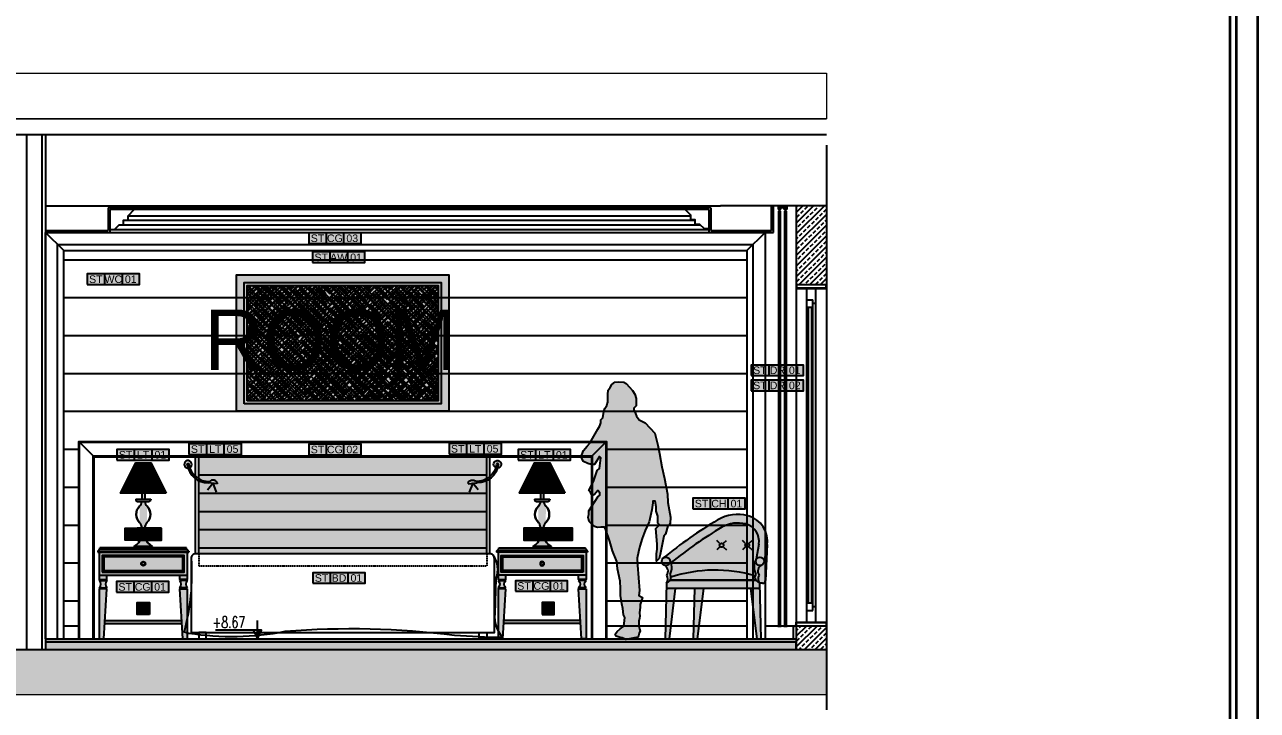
# Model space of a CAD drawing. Header units: millimetres. Extents: x -3207095 to 15275363, y 3702017 to 4798027.
# Drawn here: x 705620 to 706839, y 4470486 to 4471164 of the extents above; entities that cross this region are included whole.
import ezdxf
from ezdxf.enums import TextEntityAlignment as Align

# ---------------------------------------------------------------- set-up
doc = ezdxf.new("R2010")
doc.units = ezdxf.units.MM
doc.linetypes.add('DUZ', pattern=[500, 500])
doc.linetypes.add('HIDDEN', pattern=[0.375, 0.25, -0.125])
doc.layers.get('0').update_dxf_attribs({"color": 1, "linetype": 'DUZ'})
for name, color, linetype in [('a_asmatavan', 200, 'Continuous'), ('a_duvar_alcipan', 2, 'Continuous'), ('a_duvar_gazbeton', 3, 'Continuous'), ('a_duvar_kagidi', 33, 'Continuous'), ('a_duvar_tarama', 253, 'Continuous'), ('a_gorunus', 233, 'Continuous'), ('a_kolon', 4, 'Continuous'), ('a_kolon_tarama', 252, 'Continuous'), ('a_mobilya', 1, 'Continuous'), ('a_mobilya_tarama', 253, 'Continuous'), ('a_olcu', 30, 'Continuous'), ('a_pencere', 5, 'Continuous'), ('a_yazi', 105, 'Continuous'), ('a_zemin_kaplama', 30, 'Continuous'), ('yazı', 7, 'Continuous')]:
    doc.layers.add(name, color=color, linetype=linetype)
doc.layers.add('DUVAR', color=7, linetype='Continuous', lineweight=35)
doc.layers.add('iç duvar', color=7, linetype='Continuous', lineweight=50)
doc.styles.add('KOD', font='arial.ttf')
doc.styles.add('TROMANS', font='ROMANS.SHX', dxfattribs={"width": 0.7, "height": 5})

# ---------------------------------------------------------------- blocks, each defined once
blk = doc.blocks.new('a_cerceve')
for p, q in [((120, 2560), (0, 2680)), ((4625, 2560), (4745, 2680)), ((0, 0), (120, 0)), ((4625, 0), (4745, 0))]:
    blk.add_line(p, q)
for points in [[(0, 0), (0, 2680), (4745, 2680), (4745, 0)], [(80, 0), (80, 2600), (4665, 2600), (4665, 0)], [(120, 0), (120, 2560), (4625, 2560), (4625, 0)]]:
    blk.add_lwpolyline(points)
blk = doc.blocks.new('a_komodin2')
at = {"true_color": 0xffffff}
h = blk.add_hatch(color=7, dxfattribs=at)
h.paths.add_polyline_path([(550, 450), (550, 540), (30, 540), (30, 450)], flags=0)
h.paths.add_polyline_path([(304, 495, -1), (276, 495, -1)], flags=0)
h.paths.add_polyline_path([(300, 495, -1), (280, 495, -1)], flags=0)
h.paths.add_polyline_path([(560, 440), (550, 450), (30, 450), (20, 440)], flags=16)
h.paths.add_polyline_path([(580, 420), (580, 570), (0, 570), (0, 420)])
h.paths.add_polyline_path([(20, 440), (20, 550), (560, 550), (560, 440)], flags=16)
h.paths.add_polyline_path([(30, 450), (30, 540), (550, 540), (550, 450)], flags=0)
h.paths.add_polyline_path([(20, 440), (30, 450), (30, 540), (20, 550)], flags=0)
h.paths.add_polyline_path([(20, 550), (30, 540), (550, 540), (560, 550)], flags=0)
h.paths.add_polyline_path([(550, 450), (560, 440), (560, 550), (550, 540)], flags=16)
h.paths.add_polyline_path([(590, 570), (590, 578), (-10, 578), (-10, 570)])
h.paths.add_polyline_path([(590, 578), (576, 592), (4, 592), (-10, 578)])
h.paths.add_polyline_path([(576, 592), (576, 600), (4, 600), (4, 592)])
h.paths.add_polyline_path([(580, 390), (580, 420), (530, 420), (530, 390)])
h.paths.add_polyline_path([(577, 385), (577, 390), (533, 390), (533, 385)])
h.paths.add_polyline_path([(530, 385, -0.4), (530, 335), (580, 335, -0.4), (580, 385)])
h.paths.add_polyline_path([(533, 335), (533, 330), (577, 330), (577, 335)])
h.paths.add_polyline_path([(530, 330), (550, 0), (580, 0), (580, 330)])
h.paths.add_polyline_path([(0, 420), (0, 390), (50, 390), (50, 420)])
h.paths.add_polyline_path([(47, 390), (3, 390), (3, 385), (47, 385)])
h.paths.add_polyline_path([(0, 385, -0.4), (0, 335), (50, 335, -0.4), (50, 385)])
h.paths.add_polyline_path([(47, 330), (47, 335), (3, 335), (3, 330)])
h.paths.add_polyline_path([(0, 330), (0, 0), (30, 0), (50, 330)])
h = blk.add_hatch(color=7, dxfattribs=at)
h.paths.add_polyline_path([(550, 450), (550, 540), (30, 540), (30, 450)])
h.paths.add_polyline_path([(276, 495, -1), (304, 495, -1)], flags=16)
h.paths.add_polyline_path([(280, 495, -1), (300, 495, -1)], flags=0)
blk.add_hatch(color=7, dxfattribs=at).paths.add_polyline_path([(37.27, 120), (36.06, 100), (543.94, 100), (542.73, 120)])
for p, q in [((-10, 578), (4, 592)), ((-10, 578), (-10, 570)), ((-10, 578), (590, 578)), ((-10, 570), (590, 570)), ((0, 570), (0, 420)), ((576, 600), (4, 600)), ((4, 592), (4, 600)), ((4, 592), (576, 592)), ((576, 592), (576, 600)), ((590, 578), (576, 592)), ((580, 570), (580, 420)), ((590, 578), (590, 570)), ((30, 540), (20, 550)), ((550, 540), (560, 550)), ((0, 420), (580, 420)), ((30, 450), (20, 440)), ((550, 450), (560, 440)), ((0, 385), (50, 385)), ((0, 335), (50, 335)), ((0, 330), (0, 0)), ((50, 330), (0, 330)), ((3, 390), (3, 385)), ((3, 330), (3, 335)), ((30, 0), (50, 330)), ((47, 390), (47, 385)), ((47, 330), (47, 335)), ((580, 385), (530, 385)), ((580, 335), (530, 335)), ((550, 0), (530, 330)), ((530, 330), (580, 330)), ((533, 390), (533, 385)), ((533, 330), (533, 335)), ((577, 390), (577, 385)), ((577, 330), (577, 335)), ((580, 330), (580, 0)), ((36.06, 100), (543.94, 100)), ((37.27, 120), (542.73, 120)), ((0, 0), (30, 0)), ((550, 0), (580, 0))]:
    blk.add_line(p, q)
for points in [[(20, 440), (560, 440), (560, 550), (20, 550)], [(30, 450), (550, 450), (550, 540), (30, 540)]]:
    blk.add_lwpolyline(points, close=True)
for points in [[(0, 420), (0, 390), (50, 390), (50, 420)], [(580, 420), (580, 390), (530, 390), (530, 420)]]:
    blk.add_lwpolyline(points)
for radius in [14, 10]:
    blk.add_circle((290, 495), radius)
for centre, start, end in [((-26.25, 360), 316.397181, 43.602819), ((76.25, 360), 136.397181, 223.602819), ((503.75, 360), 316.397181, 43.602819), ((606.25, 360), 136.397181, 223.602819)]:
    blk.add_arc(centre, 36.25, start, end)
blk = doc.blocks.new('a_lamba_okuma')
at = {"true_color": 0xffffff}
h = blk.add_hatch(color=7, dxfattribs=at)
h.paths.add_polyline_path([(6, 0, -0.119182), (5.3, -2.7, 0.038405), (10.6, -22.6, 9.220143), (0.1, -25, -0.039586), (-4.2, -4.2, -0.198912), (-6, 0, -1)])
h.paths.add_polyline_path([(-6, 0, 1), (6, 0, 1)], flags=17)
h.paths.add_polyline_path([(5.3, -2.7, -0.508502), (-4.2, -4.2, 0.38617), (133.2, -121.1), (135.5, -121.3, -0.084469), (141.7, -112.6, -0.37111)])
h.paths.add_polyline_path([(192.5, -127.5), (192.9, -121.1, 0.629792), (135.5, -121.3)])
for p, q in [((192.5, -127.5), (133.2, -121.1)), ((192.9, -121.1), (192.5, -127.5))]:
    blk.add_line(p, q)
blk.add_lwpolyline([(127.7, -168.9), (162.8, -124.3), (185.5, -183.1)])
blk.add_circle((0, 0), 6)
for centre, radius, start, end in [((0, 0), 25, 295.08865, 270.32865), ((128.8, 13), 134.2, 187.39751, 271.85785), ((137.3, 21.5), 134.2, 190.41618, 271.85785), ((164.3, -135), 31.8, 25.808, 154.61762)]:
    blk.add_arc(centre, radius, start, end)
blk = doc.blocks.new('a_resim_90x140')
at = {"true_color": 0xffffff}
blk.add_hatch(color=7, dxfattribs=at).paths.add_polyline_path([(-700, 0), (-700, 900), (700, 900), (700, 0)])
h = blk.add_hatch()
h.set_pattern_fill('AR-RROOF', color=254, scale=30, angle=45, style=0)
h.set_pattern_definition([(45, (-21202.322, 7400), (25.455844, 67.88225), [450, -60, 150, -30]), (45, (-21184.715, 7438.82), (-49.426764, 7.00036), [90, -9.9, 180, -22.5]), (45, (-21209.747, 7428.638), (96.095812, 124.521504), [240, -42, 120, -30])])
h.paths.add_polyline_path([(-630, 70), (-630, 830), (630, 830), (630, 70)])
h = blk.add_hatch()
h.set_pattern_fill('AR-RROOF', color=254, scale=30, angle=45, style=0)
h.set_pattern_definition([(135, (21202.322, 7400), (-25.455844, 67.88225), [450, -60, 150, -30]), (135, (21184.715, 7438.82), (49.426764, 7.00036), [90, -9.9, 180, -22.5]), (135, (21209.747, 7428.638), (-96.095812, 124.521504), [240, -42, 120, -30])])
h.paths.add_polyline_path([(630, 70), (630, 830), (-630, 830), (-630, 70)])
for points in [[(-700, 0), (-700, 900), (700, 900), (700, 0)], [(-650, 50), (-650, 850), (650, 850), (650, 50)], [(-630, 70), (-630, 830), (630, 830), (630, 70)]]:
    blk.add_lwpolyline(points, close=True)
blk = doc.blocks.new('a_abajur1')
h = blk.add_hatch(color=255)
h.paths.add_polyline_path([(50, 560), (-50, 560), (-148, 364), (148, 364)])
h.paths.add_polyline_path([(-148, 364), (-150, 360), (150, 360), (148, 364)])
h.paths.add_polyline_path([(10, 360), (-10, 360), (-10, 320), (10, 320)])
h.paths.add_polyline_path([(-50, 320), (-50, 317, 0.414214), (-38, 305), (38, 305, 0.414214), (50, 317), (50, 320)])
h.paths.add_polyline_path([(59.1, 0), (59.1, 7.7), (-59.1, 7.7), (-59.1, 0)])
h = blk.add_hatch(color=256)
h.set_gradient(color1=(170, 163, 157), one_color=1, tint=1, name='SPHERICAL')
edge = h.paths.add_edge_path()
edge.add_line((59.1, 7.7), (-59.1, 7.7))
edge.add_arc((-121.4, 106.2), 116.5, 302.30703, 383.01024)
edge.add_arc((-60.2, 132.2), 50, 23.01024, 33.26641)
edge.add_arc((-60.2, 132.2), 50, 33.26641, 43.52258)
edge.add_arc((27.2, 220.6), 74.3, 180.55802, 226.5945, ccw=False)
edge.add_arc((27.2, 220.6), 74.3, 134.52155, 180.55802, ccw=False)
edge.add_arc((-60, 309.3), 50, 314.52155, 334.80492)
edge.add_arc((-60, 309.3), 50, 334.80492, 355.08829)
edge.add_line((-10.2, 305), (10.2, 305))
edge.add_arc((60, 309.3), 50, 184.91171, 225.47845)
edge.add_arc((-27.2, 220.6), 74.3, 0, 45.47845, ccw=False)
edge.add_arc((-27.2, 220.6), 74.3, -46.5945, 0, ccw=False)
edge.add_arc((50.4, 138.6), 38.6, 133.4055, 160.06167)
edge.add_arc((121.4, 106.2), 116.5, 156.98976, 180)
edge.add_arc((121.4, 106.2), 116.5, 180, 197.34136)
edge.add_arc((121.4, 106.2), 116.5, 197.34136, 237.69297)
at = {"layer": 'a_mobilya_tarama'}
h = blk.add_hatch(dxfattribs=at)
h.set_pattern_fill('LINE', color=256, scale=50, angle=90, style=0)
h.set_pattern_definition([(90, (-30334.933, 1322.437), (-6.25, 4e-16), [])])
h.paths.add_polyline_path([(50, 560), (-50, 560), (-148, 364), (148, 364)])
for p, q in [((-148, 364), (148, 364)), ((-10, 360), (-10, 320)), ((10, 360), (10, 320)), ((-50, 320), (50, 320)), ((-50, 320), (-50, 317)), ((-38, 305), (38, 305)), ((50, 320), (50, 317)), ((-59.1, 7.7), (-59.1, 0)), ((-59.1, 7.7), (59.1, 7.7)), ((-59.1, 0), (59.1, 0)), ((59.1, 7.7), (59.1, 0))]:
    blk.add_line(p, q)
blk.add_lwpolyline([(150, 360), (-150, 360), (-50, 560), (50, 560), (150, 360)])
blk.add_lwpolyline([(59.1, 7.7), (-59.1, 7.7, 0.367449), (-14.1, 151.7, 0.044781), (-18.3, 159.6, 0.044781), (-23.9, 166.6, -0.203618), (-47.1, 219.9, -0.203618), (-24.9, 273.6, 0.088735), (-14.8, 288, 0.088735), (-10.2, 305), (10.2, 305, 0.178878), (24.9, 273.6, -0.201084), (47.2, 220.6, -0.206155), (23.9, 166.6, 0.116837), (14.1, 151.7, 0.10074), (4.9, 106.2, 0.075811), (10.2, 71.5, 0.177909), (59.1, 7.7, 1.936591)], format="xyb")
for centre, radius, start, end in [((-38, 317), 12, 180, 270), ((27.2, 220.6), 74.3, 134.52155, 226.5945), ((-60, 309.3), 50, 314.52155, 355.08829), ((60, 309.3), 50, 184.91171, 225.47845), ((-27.2, 220.6), 74.3, 313.4055, 45.47845), ((38, 317), 12, 270, 0), ((-60.2, 132.2), 50, 23.01024, 43.52258), ((60.2, 132.2), 50, 136.47742, 156.98976), ((-121.4, 106.2), 116.5, 302.30703, 23.01024), ((121.4, 106.2), 116.5, 156.98976, 237.69297)]:
    blk.add_arc(centre, radius, start, end)
blk = doc.blocks.new('a_perde_kesit')
h = blk.add_hatch(color=255)
h.paths.add_polyline_path([(29.2, 0), (-29.3, 0), (-29.3, -20), (-25.3, -20), (-25.3, -18), (-27.3, -18), (-27.3, -11), (-11.2, -11), (-11.2, -18), (-13.3, -18), (-13.3, -20), (-9.3, -20), (-9.3, -11), (12.2, -11), (12.2, -20), (16.2, -20), (16.2, -18), (14.2, -18), (14.2, -11), (27.2, -11), (27.2, -18), (25.2, -18), (25.2, -20), (29.2, -20)])
h.paths.add_polyline_path([(-17.3, -12.5), (-21.3, -12.5), (-21.3, -20.5), (-17.3, -20.5)])
h.paths.add_polyline_path([(22.7, -12.5), (18.7, -12.5), (18.7, -20.5), (22.7, -20.5)])
h.paths.add_polyline_path([(26.7, -11.5), (14.7, -11.5), (14.7, -12.5), (26.7, -12.5)], flags=17)
h.paths.add_polyline_path([(-13.3, -11.5), (-25.3, -11.5), (-25.3, -12.5), (-13.3, -12.5)], flags=17)
h.paths.add_polyline_path([(-13.3, -20.5), (-25.3, -20.5), (-25.3, -21.5), (-13.3, -21.5)])
h.paths.add_polyline_path([(-18.8, -21.5), (-19.8, -21.5), (-19.8, -33.5), (-18.8, -33.5)])
h.paths.add_polyline_path([(26.7, -20.5), (14.7, -20.5), (14.7, -21.5), (26.7, -21.5)])
h.paths.add_polyline_path([(21.2, -21.5), (20.2, -21.5), (20.2, -33.5), (21.2, -33.5)])
for points in [[(29.2, 0), (29.2, -20), (25.2, -20), (25.2, -18), (27.2, -18), (27.2, -11), (14.2, -11), (14.2, -18), (16.2, -18), (16.2, -20), (12.2, -20), (12.2, -11), (-9.3, -11), (-9.3, -20), (-13.3, -20), (-13.3, -18), (-11.2, -18), (-11.2, -11), (-27.3, -11), (-27.3, -18), (-25.3, -18), (-25.3, -20), (-29.3, -20), (-29.3, 0), (29.2, 0)], [(-14.7, -2780), (-14.7, -34.5), (-23.8, -34.5), (-23.8, -2780)], [(25.3, -2780), (25.3, -34.5), (16.2, -34.5), (16.2, -2780)]]:
    blk.add_lwpolyline(points)
for points in [[(-13.3, -12.5), (-25.3, -12.5), (-25.3, -11.5), (-13.3, -11.5)], [(-13.3, -21.5), (-25.3, -21.5), (-25.3, -20.5), (-13.3, -20.5)], [(-17.3, -20.5), (-21.3, -20.5), (-21.3, -12.5), (-17.3, -12.5)], [(-19.8, -33.5), (-19.8, -21.5), (-18.8, -21.5), (-18.8, -33.5)], [(26.7, -12.5), (14.7, -12.5), (14.7, -11.5), (26.7, -11.5)], [(26.7, -21.5), (14.7, -21.5), (14.7, -20.5), (26.7, -20.5)], [(22.7, -20.5), (18.7, -20.5), (18.7, -12.5), (22.7, -12.5)], [(20.2, -33.5), (20.2, -21.5), (21.2, -21.5), (21.2, -33.5)]]:
    blk.add_lwpolyline(points, close=True)
at = {"color": 255}
for points in [[(-23.8, -2780), (-14.7, -2780), (-23.8, -34.5), (-14.7, -34.5)], [(16.2, -2780), (25.3, -2780), (16.2, -34.5), (25.3, -34.5)]]:
    blk.add_solid(points, dxfattribs=at)
blk = doc.blocks.new('a_koltuk2')
h = blk.add_hatch(color=255)
h.paths.add_polyline_path([(546.1, 811.1, 0.191853), (346.9, 783.9, 0.036251), (-11.7, 532.8, -0.470035), (30.4, 524.4, -0.056875), (39.9, 502.9, -0.034077), (374.9, 735.6, -0.190413), (532.1, 757.1, -0.382381), (618.2, 623.5), (601, 524.4, -0.730519), (653.3, 514.6), (673.2, 614.1, 0.015534), (674.6, 624.9), (675.5, 642.2, 0.339039)])
h.paths.add_polyline_path([(-11.7, 532.8, 0.000007), (-11.8, 532.8, 0.225166), (-22.1, 511.1, 1), (33.8, 511.1, 0.631327)])
h = blk.add_hatch(color=255)
h.paths.add_polyline_path([(618.2, 623.5, 0.382381), (532.1, 757.1, 0.190413), (374.9, 735.6, 0.034077), (39.9, 502.9, -0.198276), (32.9, 424.3, -0.144824), (38.8, 405.7, -0.151026), (594.2, 415.2, -0.073801), (598.6, 424.3, -0.258061), (601, 524.4)])
h.paths.add_polyline_path([(359.4, 616.8, -1), (385.9, 616.8, -1)], flags=16)
h.paths.add_polyline_path([(528.6, 616.8, -1), (555, 616.8, -1)], flags=16)
h.paths.add_polyline_path([(38.8, 405.7, 0.144824), (32.9, 424.3, 0.258061), (30.4, 524.4, -0.124382), (33.8, 511.1, -0.536233), (-5, 485.4, -0.443743), (12.1, 419.6, -0.262244), (9, 366), (34, 386.1), (597.4, 386.1), (622.4, 366, -0.262244), (619.4, 419.6, -0.443743), (636.4, 485.4, -0.536233), (597.7, 511.1, -0.124382), (601, 524.4, 0.258061), (598.6, 424.3, 0.073801), (594.2, 415.2, 0.151026)])
h.paths.add_polyline_path([(622.4, 366), (597.4, 386.1), (34, 386.1), (9, 366), (8.2, 331.8), (623.3, 331.8)])
h.paths.add_polyline_path([(67.5, 331.8), (8.2, 331.8), (0, 0), (26.1, 0)])
h.paths.add_polyline_path([(252.3, 331.8), (193, 331.8), (184.8, 0), (210.9, 0)])
h.paths.add_polyline_path([(623.3, 331.8), (564, 331.8), (605.4, 0), (631.5, 0)])
h.paths.add_polyline_path([(597.7, 511.1, 1), (653.5, 511.1, 1)])
h = blk.add_hatch(color=255)
h.paths.add_polyline_path([(385.9, 616.8, 1), (359.4, 616.8, 1)])
h.paths.add_polyline_path([(555, 616.8, 1), (528.6, 616.8, 1)])
blk.add_hatch(color=255).paths.add_polyline_path([(674.2, 621.5, -0.01071), (673.2, 614.1), (653.3, 514.6, -0.03072), (653.5, 511.1, -0.301886), (636.4, 485.4, 0.443743), (619.4, 419.6, 0.262244), (622.4, 366), (642.7, 366, 0.39973), (662.7, 385)])
at = {"ltscale": 0.5}
for p, q in [((359.2, 630.2), (341.1, 648.3)), ((359.2, 603.3), (341.1, 585.2)), ((386.1, 630.2), (404.2, 648.3)), ((386.1, 603.3), (404.2, 585.2)), ((528.4, 630.2), (510.2, 648.3)), ((528.4, 603.3), (510.2, 585.2)), ((555.2, 630.2), (573.4, 648.3)), ((555.2, 603.3), (573.4, 585.2)), ((618.2, 623.5), (601, 524.4)), ((673.2, 614), (653.3, 514.6)), ((674.2, 621.5), (662.7, 385)), ((33.1, 505.3), (33.1, 505.3)), ((9, 366), (0, 0)), ((623.3, 331.8), (8.2, 331.8)), ((34, 386.1), (9, 366)), ((67.5, 331.8), (26.1, 0)), ((597.4, 386.1), (34, 386.1)), ((34, 386.1), (597.4, 386.1)), ((193, 331.8), (184.8, 0)), ((252.3, 331.8), (210.9, 0)), ((564, 331.8), (605.4, 0)), ((597.4, 386.1), (622.4, 366)), ((642.7, 366), (622.4, 366)), ((622.4, 366), (631.5, 0)), ((0, 0), (26.1, 0)), ((184.8, 0), (210.9, 0)), ((605.4, 0), (631.5, 0))]:
    blk.add_line(p, q, dxfattribs=at)
for centre, radius in [((372.6, 616.8), 13.2), ((541.8, 616.8), 13.2), ((5.8, 511.1), 27.9), ((625.6, 511.1), 27.9)]:
    blk.add_circle(centre, radius, dxfattribs=at)
for centre, radius, start, end in [((480.6, 547.5), 271.6, 76.21161, 119.33473), ((1897, -1811.6), 3023.2, 120.86007, 129.15262), ((1912.6, -1835.7), 2996, 120.87943, 128.68631), ((480.6, 547.5), 215.8, 76.21161, 119.33473), ((500.6, 642.2), 119.1, 350.95341, 74.65697), ((500.6, 642.2), 174.9, 350.95341, 74.65697), ((-58.9, 472.1), 103.5, 332.47407, 30.35453), ((690.3, 472.1), 103.5, 149.64547, 207.52593), ((-26.2, 444.8), 45.9, 326.65583, 62.37158), ((-37, 395.5), 54.7, 327.38313, 26.16149), ((4.5, 405), 34.3, 328.28745, 34.21176), ((331.8, -487.9), 940.5, 73.80058, 108.15352), ((627, 405), 34.3, 145.78824, 211.71255), ((657.7, 444.8), 45.9, 117.62842, 213.34417), ((668.5, 395.5), 54.7, 153.83851, 212.61687), ((642.7, 386), 20, 270, 357.15233)]:
    blk.add_arc(centre, radius, start, end, dxfattribs=at)
blk = doc.blocks.new('a_insan2')
blk.add_hatch(color=255).paths.add_polyline_path([(0.2214, 1.2268), (0.2098, 1.2822), (0.1914, 1.3606), (0.1268, 1.4298), (0.1038, 1.4413), (0.0876, 1.4482), (0.0692, 1.4736), (0.0623, 1.4897), (0.053, 1.5151), (0.053, 1.5266), (0.0669, 1.5405), (0.0669, 1.5704), (0.0669, 1.5889), (0.0577, 1.6189), (0.0438, 1.6419), (0.0231, 1.665), (0.0023, 1.688), (-0.0138, 1.6973), (-0.0507, 1.6996), (-0.0738, 1.6973), (-0.0922, 1.6811), (-0.1038, 1.6627), (-0.1176, 1.6442), (-0.1199, 1.6166), (-0.1199, 1.605), (-0.1199, 1.5658), (-0.1245, 1.5543), (-0.1268, 1.5428), (-0.1384, 1.5243), (-0.1453, 1.5036), (-0.1522, 1.4621), (-0.166, 1.4482), (-0.166, 1.4298), (-0.173, 1.409), (-0.1845, 1.3883), (-0.2029, 1.356), (-0.2283, 1.3099), (-0.2375, 1.296), (-0.256, 1.2753), (-0.279, 1.2476), (-0.2906, 1.2176), (-0.2906, 1.1946), (-0.279, 1.1738), (-0.2514, 1.16), (-0.2283, 1.1553), (-0.2075, 1.1553), (-0.1753, 1.2061), (-0.166, 1.1992), (-0.1753, 1.1277), (-0.1891, 1.1138), (-0.2029, 1.0746), (-0.2145, 1.0423), (-0.2306, 1.0101), (-0.2444, 0.9824), (-0.2329, 0.9709), (-0.2237, 0.9478), (-0.2075, 0.957), (-0.1845, 0.9824), (-0.173, 0.9686), (-0.173, 0.9524), (-0.1845, 0.9409), (-0.2444, 0.8486), (-0.2444, 0.8256), (-0.2491, 0.8071), (-0.2421, 0.7795), (-0.2075, 0.7449), (-0.1868, 0.7379), (-0.166, 0.7403), (-0.1407, 0.7403), (-0.1338, 0.731), (-0.1061, 0.6457), (-0.0876, 0.5857), (-0.06, 0.5143), (-0.0554, 0.4658), (-0.0392, 0.3851), (-0.0369, 0.3367), (-0.0369, 0.2906), (-0.0277, 0.2352), (-0.0208, 0.2052), (-0.0161, 0.1637), (-0.0069, 0.1453), (-0.0092, 0.1245), (-0.0138, 0.0876), (-0.0392, 0.0715), (-0.0577, 0.053), (-0.0715, 0.0346), (-0.0646, 0.0231), (-0.0438, 0.0161), (-0.0254, 0.0115), (0, 0), (0.0807, 0.0161), (0.0876, 0.0415), (0.0945, 0.0577), (0.0899, 0.0715), (0.0853, 0.0876), (0.0853, 0.1038), (0.0853, 0.1222), (0.0899, 0.1407), (0.0922, 0.1545), (0.0899, 0.1753), (0.0922, 0.196), (0.0945, 0.2122), (0.0945, 0.2306), (0.1015, 0.2583), (0.1084, 0.2767), (0.0853, 0.2906), (0.0899, 0.3229), (0.0761, 0.4912), (0.0738, 0.5373), (0.083, 0.5788), (0.0922, 0.6157), (0.1061, 0.6665), (0.1268, 0.7195), (0.1522, 0.7772), (0.1706, 0.8556), (0.1753, 0.8855), (0.1776, 0.9017), (0.1776, 0.9132), (0.1937, 0.9132), (0.1983, 0.8763), (0.1983, 0.8463), (0.2098, 0.814), (0.2098, 0.7679), (0.2214, 0.7564), (0.196, 0.7333), (0.2006, 0.6826), (0.2052, 0.6273), (0.2052, 0.595), (0.2006, 0.565), (0.2006, 0.5166), (0.2191, 0.535), (0.226, 0.5604), (0.2491, 0.6826), (0.2606, 0.6941), (0.2767, 0.7495), (0.286, 0.7541), (0.2906, 0.7656), (0.2929, 0.8071), (0.2767, 0.904), (0.2744, 0.9593), (0.2537, 1.0631), (0.2375, 1.1392)])
blk.add_lwpolyline([(-0.0507, 1.6996), (-0.0138, 1.6973), (0.0023, 1.688), (0.0231, 1.665), (0.0438, 1.6419), (0.0577, 1.6189), (0.0669, 1.5889), (0.0669, 1.5704), (0.0669, 1.5405), (0.053, 1.5266), (0.053, 1.5151), (0.0623, 1.4897), (0.0692, 1.4736), (0.0876, 1.4482), (0.1038, 1.4413), (0.1268, 1.4298), (0.1914, 1.3606), (0.2098, 1.2822), (0.2214, 1.2268), (0.2375, 1.1392), (0.2537, 1.0631), (0.2744, 0.9593), (0.2767, 0.904), (0.2929, 0.8071), (0.2906, 0.7656), (0.286, 0.7541), (0.2767, 0.7495), (0.2606, 0.6941), (0.2491, 0.6826), (0.226, 0.5604), (0.2191, 0.535), (0.2006, 0.5166), (0.2006, 0.565), (0.2052, 0.595), (0.2052, 0.6273), (0.2006, 0.6826), (0.196, 0.7333), (0.2214, 0.7564), (0.2098, 0.7679), (0.2098, 0.814), (0.1983, 0.8463), (0.1983, 0.8763), (0.1937, 0.9132), (0.1776, 0.9132), (0.1776, 0.9017), (0.1753, 0.8855), (0.1706, 0.8556), (0.1522, 0.7772), (0.1268, 0.7195), (0.1061, 0.6665), (0.0922, 0.6157), (0.083, 0.5788), (0.0738, 0.5373), (0.0761, 0.4912), (0.0899, 0.3229), (0.0853, 0.2906), (0.1084, 0.2767), (0.1015, 0.2583), (0.0945, 0.2306), (0.0945, 0.2122), (0.0922, 0.196), (0.0899, 0.1753), (0.0922, 0.1545), (0.0899, 0.1407), (0.0853, 0.1222), (0.0853, 0.1038), (0.0853, 0.0876), (0.0899, 0.0715), (0.0945, 0.0577), (0.0876, 0.0415), (0.0807, 0.0161), (0, 0), (-0.0254, 0.0115), (-0.0438, 0.0161), (-0.0646, 0.0231), (-0.0715, 0.0346), (-0.0577, 0.053), (-0.0392, 0.0715), (-0.0138, 0.0876), (-0.0092, 0.1245), (-0.0069, 0.1453), (-0.0161, 0.1637), (-0.0208, 0.2052), (-0.0277, 0.2352), (-0.0369, 0.2906), (-0.0369, 0.3367), (-0.0392, 0.3851), (-0.0554, 0.4658), (-0.06, 0.5143), (-0.0876, 0.5857), (-0.1061, 0.6457), (-0.1338, 0.731), (-0.1407, 0.7403), (-0.166, 0.7403), (-0.1868, 0.7379), (-0.2075, 0.7449), (-0.2421, 0.7795), (-0.2491, 0.8071), (-0.2444, 0.8256), (-0.2444, 0.8486), (-0.1845, 0.9409), (-0.173, 0.9524), (-0.173, 0.9686), (-0.1845, 0.9824), (-0.2075, 0.957), (-0.2237, 0.9478), (-0.2329, 0.9709), (-0.2444, 0.9824), (-0.2306, 1.0101), (-0.2145, 1.0423), (-0.2029, 1.0746), (-0.1891, 1.1138), (-0.1753, 1.1277), (-0.166, 1.1992), (-0.1753, 1.2061), (-0.2075, 1.1553), (-0.2283, 1.1553), (-0.2514, 1.16), (-0.279, 1.1738), (-0.2906, 1.1946), (-0.2906, 1.2176), (-0.279, 1.2476), (-0.256, 1.2753), (-0.2375, 1.296), (-0.2283, 1.3099), (-0.2029, 1.356), (-0.1845, 1.3883), (-0.173, 1.409), (-0.166, 1.4298), (-0.166, 1.4482), (-0.1522, 1.4621), (-0.1453, 1.5036), (-0.1384, 1.5243), (-0.1268, 1.5428), (-0.1245, 1.5543), (-0.1199, 1.5658), (-0.1199, 1.605), (-0.1199, 1.6166), (-0.1176, 1.6442), (-0.1038, 1.6627), (-0.0922, 1.6811), (-0.0738, 1.6973), (-0.0507, 1.6996)])
blk = doc.blocks.new('KOTKES')
blk.add_hatch(color=256).paths.add_polyline_path([(-25, -1.5), (-38.8, -1.5), (-25, -29)])
for p, q in [((-25, -29), (-25, 29.3)), ((-25, -1.5), (110.4, -1.5))]:
    blk.add_line(p, q)
blk.add_lwpolyline([(-11.2, -1.5), (-25, -29), (-38.8, -1.5)], close=True)
at = {"style": 'TROMANS', "width": 0.7}
blk.add_attdef('KESITKOT', (-20.3, 18.9), '', height=28, dxfattribs=at)
blk = doc.blocks.new('anahtar')
at = {"true_color": 0xffffff}
blk.add_hatch(color=7, dxfattribs=at).paths.add_polyline_path([(151900.2, 3409.8), (151827.6, 3409.8), (151827.6, 3329.8), (151888.2, 3329.8, 0.009697), (151890.3, 3333.8), (151831.6, 3333.8), (151831.6, 3405.8), (151901, 3405.8, 0.008738)])
h = blk.add_hatch(color=7, dxfattribs=at)
h.paths.add_polyline_path([(151907.6, 3409.8), (151827.6, 3409.8), (151827.6, 3329.8), (151907.6, 3329.8)])
h.paths.add_polyline_path([(151903.6, 3333.8), (151831.6, 3333.8), (151831.6, 3405.8), (151903.6, 3405.8)], flags=16)
h = blk.add_hatch(color=7, dxfattribs=at)
h.paths.add_polyline_path([(151903.6, 3405.8), (151867.6, 3405.8), (151867.6, 3333.8), (151903.6, 3333.8)])
h.paths.add_polyline_path([(151867.6, 3405.8), (151831.6, 3405.8), (151831.6, 3333.8), (151867.6, 3333.8)])
at = {"layer": 'a_mobilya'}
blk.add_line((151867.6, 3405.8), (151867.6, 3333.8), dxfattribs=at)
for points in [[(151827.6, 3329.8), (151907.6, 3329.8), (151907.6, 3409.8), (151827.6, 3409.8)], [(151831.6, 3333.8), (151903.6, 3333.8), (151903.6, 3405.8), (151831.6, 3405.8)]]:
    blk.add_lwpolyline(points, close=True, dxfattribs=at)
blk = doc.blocks.new('a_tel_data')
at = {"true_color": 0xffffff}
blk.add_hatch(color=7, dxfattribs=at).paths.add_polyline_path([(-40, 0), (40, 0), (40, 80), (-40, 80)])
for points in [[(-40, 0), (40, 0), (40, 80), (-40, 80)], [(-36, 4), (36, 4), (36, 76), (-36, 76)], [(-20, 27.5), (0, 27.5), (0, 52.5), (-20, 52.5)], [(0, 27.5), (20, 27.5), (20, 52.5), (0, 52.5)]]:
    blk.add_lwpolyline(points, close=True)
blk = doc.blocks.new('a_priz')
at = {"true_color": 0xffffff}
blk.add_hatch(color=7, dxfattribs=at).paths.add_polyline_path([(-40, 0), (40, 0), (40, 80), (-40, 80)])
for points in [[(-40, 0), (40, 0), (40, 80), (-40, 80)], [(-36, 4), (36, 4), (36, 76), (-36, 76)]]:
    blk.add_lwpolyline(points, close=True)
for centre, radius in [((0, 40), 20), ((-10, 40), 2), ((0, 40), 2), ((10, 40), 2)]:
    blk.add_circle(centre, radius)
blk = doc.blocks.new('tel')
at = {"true_color": 0xffffff}
h = blk.add_hatch(color=7, dxfattribs=at)
h.paths.add_polyline_path([(152067.6, 3409.8), (151987.6, 3409.8), (151987.6, 3329.8), (152067.6, 3329.8)])
h.paths.add_polyline_path([(152063.6, 3405.8), (152063.6, 3333.8), (151991.6, 3333.8), (151991.6, 3405.8)], flags=16)
h.paths.add_polyline_path([(152043.4, 3369.8, -1), (152033.9, 3369.8, -1)], flags=0)
h.paths.add_polyline_path([(152021.2, 3369.8, -1), (152011.7, 3369.8, -1)], flags=0)
h = blk.add_hatch(color=7, dxfattribs=at)
h.paths.add_polyline_path([(152063.6, 3405.8), (152027.6, 3405.8), (152027.6, 3333.8), (152063.6, 3333.8)])
h.paths.add_polyline_path([(152027.6, 3405.8), (151991.6, 3405.8), (151991.6, 3333.8), (152027.6, 3333.8)])
at = {"layer": 'a_mobilya'}
for points in [[(151987.6, 3329.8), (152067.6, 3329.8), (152067.6, 3409.8), (151987.6, 3409.8)], [(151991.6, 3333.8), (152063.6, 3333.8), (152063.6, 3405.8), (151991.6, 3405.8)]]:
    blk.add_lwpolyline(points, close=True, dxfattribs=at)
for centre in [(152016.4, 3369.8), (152038.7, 3369.8)]:
    blk.add_circle(centre, 4.76, dxfattribs=at)
blk = doc.blocks.new('dee')
at = {"layer": 'a_olcu', "true_color": 0xffffff}
h = blk.add_hatch(color=7, dxfattribs=at)
h.paths.add_polyline_path([(151783.6, 3405.8), (151711.6, 3405.8), (151711.6, 3333.8), (151783.6, 3333.8)], flags=0)
h.paths.add_polyline_path([(151756.5, 3351.1, -1), (151766, 3351.1, -1)], flags=0)
h.paths.add_polyline_path([(151729.1, 3351.1, -1), (151738.6, 3351.1, -1)], flags=0)
h.paths.add_polyline_path([(151756.5, 3369.8, -1), (151766, 3369.8, -1)], flags=0)
h.paths.add_polyline_path([(151729.1, 3369.8, -1), (151738.6, 3369.8, -1)], flags=0)
h.paths.add_polyline_path([(151756.5, 3388.4, -1), (151766, 3388.4, -1)], flags=0)
h.paths.add_polyline_path([(151729.1, 3388.4, -1), (151738.6, 3388.4, -1)], flags=0)
h.paths.add_polyline_path([(151787.6, 3409.8), (151707.6, 3409.8), (151707.6, 3329.8), (151787.6, 3329.8)])
h.paths.add_polyline_path([(151783.6, 3405.8), (151783.6, 3333.8), (151711.6, 3333.8), (151711.6, 3405.8)], flags=16)
h = blk.add_hatch(color=7, dxfattribs=at)
h.paths.add_polyline_path([(151756.5, 3388.4, 1), (151766, 3388.4, 1)])
h.paths.add_polyline_path([(151729.1, 3388.4, 1), (151738.6, 3388.4, 1)])
h.paths.add_polyline_path([(151738.6, 3369.8, 1), (151729.1, 3369.8, 1)])
h.paths.add_polyline_path([(151766, 3369.8, 1), (151756.5, 3369.8, 1)])
h.paths.add_polyline_path([(151766, 3351.1, 1), (151756.5, 3351.1, 1)])
h.paths.add_polyline_path([(151729.1, 3351.1, 1), (151738.6, 3351.1, 1)])
at = {"layer": 'a_mobilya'}
for points in [[(151787.6, 3409.8), (151707.6, 3409.8), (151707.6, 3329.8), (151787.6, 3329.8)], [(151711.6, 3405.8), (151783.6, 3405.8), (151783.6, 3333.8), (151711.6, 3333.8)]]:
    blk.add_lwpolyline(points, close=True, dxfattribs=at)
for centre in [(151733.8, 3388.4), (151733.8, 3388.4), (151733.8, 3369.8), (151733.8, 3369.8), (151733.8, 3351.1), (151733.8, 3351.1), (151761.3, 3388.4), (151761.3, 3369.8), (151761.3, 3351.1)]:
    blk.add_circle(centre, 4.76, dxfattribs=at)

msp = doc.modelspace()

# ---------------------------------------------------------------- hatches: boundary and pattern name
for points in [[(705901.1, 4470947.6), (705952.8, 4470947.6), (705952.8, 4470958), (705901.1, 4470958)], [(705904.8, 4470928.7), (705956.5, 4470928.7), (705956.5, 4470939.2), (705904.8, 4470939.2)], [(705681.9, 4470907), (705733.7, 4470907), (705733.7, 4470917.5), (705681.9, 4470917.5)], [(706338.7, 4470817), (706390.5, 4470817), (706390.5, 4470827.4), (706338.7, 4470827.4)], [(706338.7, 4470802), (706390.5, 4470802), (706390.5, 4470812.4), (706338.7, 4470812.4)], [(706039.8, 4470739.2), (706091.6, 4470739.2), (706091.6, 4470749.7), (706039.8, 4470749.7)], [(705711.2, 4470733.4), (705763, 4470733.4), (705763, 4470743.8), (705711.2, 4470743.8)], [(705782.6, 4470738.9), (705834.4, 4470738.9), (705834.4, 4470749.4), (705782.6, 4470749.4)], [(705901.1, 4470738.6), (705952.8, 4470738.6), (705952.8, 4470749.1), (705901.1, 4470749.1)], [(706108.3, 4470733.3), (706160, 4470733.3), (706160, 4470743.7), (706108.3, 4470743.7)], [(706281, 4470685.1), (706332.7, 4470685.1), (706332.7, 4470695.6), (706281, 4470695.6)], [(705905.1, 4470611.5), (705956.9, 4470611.5), (705956.9, 4470621.9), (705905.1, 4470621.9)], [(705710.9, 4470602.7), (705762.6, 4470602.7), (705762.6, 4470613.1), (705710.9, 4470613.1)], [(706105.4, 4470603.6), (706157.1, 4470603.6), (706157.1, 4470614), (706105.4, 4470614)]]:
    msp.add_hatch(color=255).paths.add_polyline_path(points)
at = {"layer": 'a_duvar_tarama'}
h = msp.add_hatch(dxfattribs=at)
h.set_pattern_fill('ANSI33', color=256, scale=30, style=0)
h.set_pattern_definition([(45, (702715.349, 4471860.657), (-5.303301, 5.303301), []), (45, (702720.652, 4471860.657), (-5.303301, 5.303301), [3.75, -1.875])])
h.paths.add_polyline_path([(706383.2, 4470906.9), (706413.2, 4470906.9), (706413.2, 4470984.9), (706383.2, 4470984.9)])
h = msp.add_hatch(dxfattribs=at)
h.set_pattern_fill('ANSI33', color=256, scale=30, style=0)
h.set_pattern_definition([(45, (702715.349, 4471886.907), (-5.303301, 5.303301), []), (45, (702720.652, 4471886.907), (-5.303301, 5.303301), [3.75, -1.875])])
h.paths.add_polyline_path([(706413.2, 4470546.1), (706413.2, 4470569.4), (706383.2, 4470569.4), (706383.2, 4470546.1)])
at = {"layer": 'a_kolon_tarama'}
msp.add_hatch(color=256, dxfattribs=at).paths.add_polyline_path([(704778.2, 4470546.1), (706413.2, 4470546.1), (706413.2, 4470501.1), (704778.2, 4470501.1)])
h = msp.add_hatch(dxfattribs=at)
h.set_pattern_fill('AR-CONC', color=256, scale=0.75, style=0)
h.set_pattern_definition([(50, (698287.7076, 4470048.9782), (5.3794514, -0.470641), [0.5625, -6.1875]), (355, (698287.7076, 4470048.978), (-1.040635, 5.641441), [0.45, -4.95]), (100.4514, (698288.156, 4470048.939), (4.3388204, 5.1707966), [0.4780514, -5.258566]), (46.1842, (698287.7076, 4470050.478), (8.004308, -1.2413926), [0.84375, -9.28125]), (96.6356, (698288.3746, 4470050.375), (7.00997, 7.305884), [0.717077, -7.8878475]), (351.1842, (698287.7076, 4470050.478), (7.009965, 7.3058895), [0.675, -7.425]), (21, (698288.4576, 4470050.1032), (4.476803, -3.0196417), [0.5625, -6.1875]), (326, (698288.4576, 4470050.103), (1.824865, 5.4386253), [0.45, -4.95]), (71.4514, (698288.8306, 4470049.8516), (6.3016697, 2.4189787), [0.4780514, -5.258566]), (37.5, (698287.7076, 4470048.9782), (0.0911989, 2.4967039), [0, -4.89, 0, -5.025, 0, -4.96875]), (7.5, (698287.7076, 4470048.9782), (1.9730215, 2.9580878), [0, -2.865, 0, -4.7775, 0, -1.89375]), (327.5, (698286.035, 4470048.9782), (4.00366827, -0.16916154), [0, -1.875, 0, -5.85, 0, -7.7625]), (317.5, (698285.285, 4470048.9782), (4.3738963, 0.7507874), [0, -2.4375, 0, -3.885, 0, -5.5125])])
h.paths.add_polyline_path([(705640.7, 4470546.1), (706383.2, 4470546.1), (706383.2, 4470553.6), (705640.7, 4470553.6)])
at = {"layer": 'a_olcu'}
h = msp.add_hatch(color=256, dxfattribs=at)
h.set_gradient(color1=(204, 168, 127), rotation=90, one_color=1, tint=1, name='CYLINDER')
h.paths.add_polyline_path([(706077.2, 4470718.6), (706077.2, 4470736.6), (705792.2, 4470736.6), (705792.2, 4470718.6)])
h = msp.add_hatch(color=256, dxfattribs=at)
h.set_gradient(color1=(204, 168, 127), rotation=90, one_color=1, tint=1, name='CYLINDER')
h.paths.add_polyline_path([(706077.2, 4470700.6), (706077.2, 4470718.6), (705792.2, 4470718.6), (705792.2, 4470700.6)])
h = msp.add_hatch(color=256, dxfattribs=at)
h.set_gradient(color1=(204, 168, 127), rotation=90, one_color=1, tint=1, name='CYLINDER')
h.paths.add_polyline_path([(705792.2, 4470700.6), (705792.2, 4470682.6), (706077.2, 4470682.6), (706077.2, 4470700.6)])
h = msp.add_hatch(color=256, dxfattribs=at)
h.set_gradient(color1=(204, 168, 127), rotation=90, one_color=1, tint=1, name='CYLINDER')
h.paths.add_polyline_path([(706077.2, 4470664.6), (706077.2, 4470682.6), (705792.2, 4470682.6), (705792.2, 4470664.6)])
h = msp.add_hatch(color=256, dxfattribs=at)
h.set_gradient(color1=(204, 168, 127), rotation=90, one_color=1, tint=1, name='CYLINDER')
h.paths.add_polyline_path([(706077.2, 4470646.6), (706077.2, 4470664.6), (705792.2, 4470664.6), (705792.2, 4470646.6)])
h = msp.add_hatch(color=256, dxfattribs=at)
h.set_gradient(color1=(204, 168, 127), rotation=90, one_color=1, tint=1, name='CYLINDER')
h.paths.add_polyline_path([(706077.2, 4470640.6), (706077.2, 4470646.6), (705792.2, 4470646.6), (705792.2, 4470640.6)])

# ---------------------------------------------------------------- linework, layer by layer
at = {"layer": 'a_asmatavan'}
for p, q in [((705702.6, 4470983), (705702.6, 4470960.5)), ((706298.8, 4470983), (705702.6, 4470983)), ((706298.8, 4470983), (706298.8, 4470960.5)), ((706358.8, 4470960.5), (706358.8, 4470984.9)), ((706360.7, 4470958.6), (706360.7, 4470984.9)), ((705704.4, 4470981.1), (705704.4, 4470958.6)), ((706296.9, 4470981.1), (705704.4, 4470981.1)), ((706296.9, 4470981.1), (706296.9, 4470958.6)), ((705640.7, 4470960.5), (705702.6, 4470960.5)), ((705640.7, 4470958.6), (705704.4, 4470958.6)), ((706296.9, 4470958.6), (706360.7, 4470958.6)), ((706298.8, 4470960.5), (706358.8, 4470960.5))]:
    msp.add_line(p, q, dxfattribs=at)
for points in [[(706296.9, 4470962), (706292.4, 4470962), (706292.4, 4470962), (706292.4, 4470962), (706287.9, 4470966.5), (706283.4, 4470966.5), (706283.4, 4470971), (706278.9, 4470971), (706278.9, 4470975.5), (706272.9, 4470981.5)], [(705704.4, 4470961.6), (705708.9, 4470961.6), (705708.9, 4470961.6), (705708.9, 4470961.6), (705713.4, 4470966.1), (705717.9, 4470966.1), (705717.9, 4470970.6), (705722.4, 4470970.6), (705722.4, 4470975.1), (705728.4, 4470981.1)]]:
    msp.add_lwpolyline(points, dxfattribs=at)
at = {"layer": 'a_duvar_alcipan', "color": 1}
for p, q in [((705621.9, 4471055.4), (705621.9, 4470546.1)), ((705636.9, 4471055.4), (705636.9, 4470546.1))]:
    msp.add_line(p, q, dxfattribs=at)
at = {"layer": 'a_duvar_alcipan'}
msp.add_line((705640.7, 4471055.4), (705640.7, 4470546.1), dxfattribs=at)
for points in [[(705792.2, 4470562.6), (705792.2, 4470556.6), (705799.7, 4470556.6), (705799.7, 4470562.6), (705792.2, 4470562.6)], [(706077.2, 4470562.6), (706077.2, 4470556.6), (706069.7, 4470556.6), (706069.7, 4470562.6), (706077.2, 4470562.6)]]:
    msp.add_lwpolyline(points, dxfattribs=at)
at = {"layer": 'a_duvar_gazbeton'}
for p, q in [((706383.2, 4470984.9), (706383.2, 4470546.1)), ((706413.2, 4470984.9), (706413.2, 4470546.1)), ((706383.2, 4470906.9), (706413.2, 4470906.9)), ((706380.2, 4470567.6), (706380.2, 4470556.6)), ((706382, 4470569.4), (706383.2, 4470569.4)), ((706383.2, 4470569.4), (706413.2, 4470569.4))]:
    msp.add_line(p, q, dxfattribs=at)
msp.add_arc((706382, 4470567.6), 1.8, 90, 180, dxfattribs=at)
at = {"layer": 'a_duvar_kagidi'}
for p, q in [((705658.7, 4470931.6), (706334.4, 4470931.6)), ((705658.7, 4470894.1), (706334.4, 4470894.1)), ((705658.7, 4470856.6), (706334.4, 4470856.6)), ((705658.7, 4470819.1), (706334.4, 4470819.1)), ((705658.7, 4470781.6), (706334.4, 4470781.6)), ((705658.7, 4470744.1), (705673.7, 4470744.1)), ((706195.7, 4470744.1), (706334.4, 4470744.1)), ((705658.7, 4470706.6), (705673.7, 4470706.6)), ((706195.7, 4470706.6), (706334.4, 4470706.6)), ((705658.7, 4470669.1), (705673.7, 4470669.1)), ((706195.7, 4470669.1), (706334.4, 4470669.1)), ((705658.7, 4470631.6), (705673.7, 4470631.6)), ((706195.7, 4470631.6), (706334.4, 4470631.6)), ((705658.7, 4470594.1), (705673.7, 4470594.1)), ((706195.7, 4470594.1), (706334.4, 4470594.1))]:
    msp.add_line(p, q, dxfattribs=at)
at = {"layer": 'a_gorunus'}
for p, q in [((705640.7, 4470984.9), (706308.2, 4470984.9)), ((705722.4, 4470975.1), (706278.9, 4470975.1)), ((705722.4, 4470970.6), (706283.4, 4470970.6)), ((705704.4, 4470958.6), (706296.9, 4470958.6)), ((705708.9, 4470961.6), (706296.9, 4470961.6)), ((705717.9, 4470966.1), (706288.3, 4470966.1)), ((705658.7, 4470569.4), (705673.7, 4470569.4)), ((706195.7, 4470569.4), (706334.4, 4470569.4)), ((706352.4, 4470569.4), (706383.2, 4470569.4))]:
    msp.add_line(p, q, dxfattribs=at)
at = {"layer": 'a_kolon'}
for p, q in [((706413.2, 4471044.9), (706413.2, 4470984.9)), ((706413.2, 4470984.9), (706308.2, 4470984.9)), ((705088.8, 4470546.1), (706413.2, 4470546.1)), ((706413.2, 4470546.1), (706413.2, 4470486.1))]:
    msp.add_line(p, q, dxfattribs=at)
at = {"layer": 'a_mobilya'}
for p, q in [((705687.9, 4470737.4), (705674.4, 4470750.9)), ((706181.4, 4470737.4), (706194.9, 4470750.9)), ((705789.2, 4470640.6), (705789.2, 4470736.6)), ((705792.2, 4470640.6), (705792.2, 4470736.6)), ((706077.2, 4470640.6), (706077.2, 4470736.6)), ((706080.2, 4470640.6), (706080.2, 4470736.6)), ((705792.2, 4470718.6), (706077.2, 4470718.6)), ((705792.2, 4470700.6), (706077.2, 4470700.6)), ((705792.2, 4470682.6), (706077.2, 4470682.6)), ((705792.2, 4470664.6), (706077.2, 4470664.6)), ((705792.2, 4470646.6), (706077.2, 4470646.6))]:
    msp.add_line(p, q, dxfattribs=at)
at = {"layer": 'a_mobilya', "linetype": 'HIDDEN', "ltscale": 5}
for p, q in [((705792.2, 4470640.6), (705792.2, 4470628.6)), ((706077.2, 4470640.6), (706077.2, 4470628.6)), ((705792.2, 4470628.6), (706077.2, 4470628.6))]:
    msp.add_line(p, q, dxfattribs=at)
at = {"layer": 'a_mobilya'}
for points in [[(705673.7, 4470556.6), (705673.7, 4470751.6), (706195.7, 4470751.6), (706195.7, 4470556.6)], [(705674.4, 4470556.6), (705674.4, 4470750.9), (706194.9, 4470750.9), (706194.9, 4470556.6)], [(705687.9, 4470556.6), (705687.9, 4470737.4), (706181.4, 4470737.4), (706181.4, 4470556.6)], [(705688.7, 4470556.6), (705688.7, 4470736.6), (706180.7, 4470736.6), (706180.7, 4470556.6)]]:
    msp.add_lwpolyline(points, dxfattribs=at)
msp.add_lwpolyline([(705784.7, 4470636.1, -0.081973), (705777.8, 4470563.4), (705782.5, 4470562.2, 0.088463), (705877.8, 4470564, -0.052767), (706045.3, 4470560), (706074.9, 4470558.6), (706092.4, 4470558.2, -0.192649), (706085.3, 4470581.2), (706086.4, 4470616.2, 0.256225), (706083.4, 4470639.3, -0.595804)], format="xyb", dxfattribs=at)
at = {"layer": 'a_olcu'}
msp.add_lwpolyline([(706084.7, 4470636.1, 0.414214), (706080.2, 4470640.6), (705789.2, 4470640.6, 0.414214), (705784.7, 4470636.1), (705784.7, 4470562.6), (706084.7, 4470562.6)], format="xyb", close=True, dxfattribs=at)
at = {"layer": 'a_olcu', "ltscale": 5}
msp.add_lwpolyline([(705640.7, 4470546.1), (706383.2, 4470546.1), (706383.2, 4470553.6), (705640.7, 4470553.6)], close=True, dxfattribs=at)
at = {"layer": 'a_pencere'}
for p, q in [((706393.7, 4470903.1), (706402.7, 4470903.1)), ((706393.7, 4470636.9), (706393.7, 4470903.1)), ((706402.7, 4470636.9), (706402.7, 4470903.1)), ((706393.7, 4470891.9), (706399.7, 4470891.9)), ((706399.7, 4470884.4), (706393.7, 4470884.4)), ((706395.2, 4470591.9), (706395.2, 4470884.4)), ((706398.2, 4470884.4), (706398.2, 4470591.9)), ((706399.7, 4470584.4), (706399.7, 4470891.9)), ((706402.7, 4470888.1), (706399.7, 4470888.1)), ((706393.7, 4470573.1), (706393.7, 4470839.4)), ((706402.7, 4470573.1), (706402.7, 4470839.4)), ((706399.7, 4470591.9), (706399.7, 4470828.1)), ((706395.2, 4470591.9), (706395.2, 4470820.6)), ((706398.2, 4470820.6), (706398.2, 4470591.9)), ((706399.7, 4470591.9), (706393.7, 4470591.9)), ((706393.7, 4470584.4), (706399.7, 4470584.4)), ((706402.7, 4470588.1), (706399.7, 4470588.1)), ((706393.7, 4470573.1), (706402.7, 4470573.1))]:
    msp.add_line(p, q, dxfattribs=at)
for points in [[(706383.2, 4470906.9), (706383.2, 4470903.1), (706413.2, 4470903.1), (706413.2, 4470906.9)], [(706383.6, 4470906.9), (706383.6, 4470903.6), (706412.7, 4470903.6), (706412.7, 4470906.9)], [(706383.2, 4470569.4), (706383.2, 4470573.1), (706413.2, 4470573.1), (706413.2, 4470569.4)], [(706383.6, 4470569.4), (706383.6, 4470572.7), (706412.7, 4470572.7), (706412.7, 4470569.4)]]:
    msp.add_lwpolyline(points, dxfattribs=at)
at = {"layer": 'a_yazi'}
for p, q in [((705918.3, 4470958), (705918.3, 4470947.6)), ((705935.6, 4470958), (705935.6, 4470947.6)), ((705922, 4470939.2), (705922, 4470928.7)), ((705939.3, 4470939.2), (705939.3, 4470928.7)), ((705699.2, 4470917.5), (705699.2, 4470907)), ((705716.4, 4470917.5), (705716.4, 4470907)), ((706356, 4470827.4), (706356, 4470817)), ((706373.2, 4470827.4), (706373.2, 4470817)), ((706356, 4470812.4), (706356, 4470802)), ((706373.2, 4470812.4), (706373.2, 4470802)), ((706057.1, 4470749.7), (706057.1, 4470739.2)), ((706074.3, 4470749.7), (706074.3, 4470739.2)), ((705728.5, 4470743.8), (705728.5, 4470733.4)), ((705745.7, 4470743.8), (705745.7, 4470733.4)), ((705799.9, 4470749.4), (705799.9, 4470738.9)), ((705817.1, 4470749.4), (705817.1, 4470738.9)), ((705918.3, 4470749.1), (705918.3, 4470738.6)), ((705935.6, 4470749.1), (705935.6, 4470738.6)), ((706125.5, 4470743.7), (706125.5, 4470733.3)), ((706142.8, 4470743.7), (706142.8, 4470733.3)), ((706298.2, 4470695.6), (706298.2, 4470685.1)), ((706315.5, 4470695.6), (706315.5, 4470685.1)), ((705922.4, 4470621.9), (705922.4, 4470611.5)), ((705939.6, 4470621.9), (705939.6, 4470611.5)), ((705728.1, 4470613.1), (705728.1, 4470602.7)), ((705745.4, 4470613.1), (705745.4, 4470602.7)), ((706122.6, 4470614), (706122.6, 4470603.6)), ((706139.9, 4470614), (706139.9, 4470603.6))]:
    msp.add_line(p, q, dxfattribs=at)
for points in [[(705901.1, 4470947.6), (705952.8, 4470947.6), (705952.8, 4470958), (705901.1, 4470958)], [(705904.8, 4470928.7), (705956.5, 4470928.7), (705956.5, 4470939.2), (705904.8, 4470939.2)], [(705681.9, 4470907), (705733.7, 4470907), (705733.7, 4470917.5), (705681.9, 4470917.5)], [(706338.7, 4470817), (706390.5, 4470817), (706390.5, 4470827.4), (706338.7, 4470827.4)], [(706338.7, 4470802), (706390.5, 4470802), (706390.5, 4470812.4), (706338.7, 4470812.4)], [(706039.8, 4470739.2), (706091.6, 4470739.2), (706091.6, 4470749.7), (706039.8, 4470749.7)], [(705711.2, 4470733.4), (705763, 4470733.4), (705763, 4470743.8), (705711.2, 4470743.8)], [(705782.6, 4470738.9), (705834.4, 4470738.9), (705834.4, 4470749.4), (705782.6, 4470749.4)], [(705901.1, 4470738.6), (705952.8, 4470738.6), (705952.8, 4470749.1), (705901.1, 4470749.1)], [(706108.3, 4470733.3), (706160, 4470733.3), (706160, 4470743.7), (706108.3, 4470743.7)], [(706281, 4470685.1), (706332.7, 4470685.1), (706332.7, 4470695.6), (706281, 4470695.6)], [(705905.1, 4470611.5), (705956.9, 4470611.5), (705956.9, 4470621.9), (705905.1, 4470621.9)], [(705710.9, 4470602.7), (705762.6, 4470602.7), (705762.6, 4470613.1), (705710.9, 4470613.1)], [(706105.4, 4470603.6), (706157.1, 4470603.6), (706157.1, 4470614), (706105.4, 4470614)]]:
    msp.add_lwpolyline(points, close=True, dxfattribs=at)
at = {"layer": 'a_zemin_kaplama'}
for p, q in [((705123.2, 4471055.4), (706413.2, 4471055.4)), ((705640.7, 4470556.6), (706383.2, 4470556.6)), ((705640.7, 4470553.6), (706383.2, 4470553.6))]:
    msp.add_line(p, q, dxfattribs=at)
at = {"layer": 'DUVAR'}
for points in [[(699639.3, 4473191.1), (706839.3, 4473191.1), (706839.3, 4468391.1), (699639.3, 4468391.1)], [(699660.3, 4473170.1), (706818.3, 4473170.1), (706818.3, 4468412.1), (699660.3, 4468412.1)], [(699666.6, 4473163.8), (706812, 4473163.8), (706812, 4468418.4), (699666.6, 4468418.4)]]:
    msp.add_lwpolyline(points, close=True, dxfattribs=at)
at = {"layer": 'iç duvar', "color": 7, "lineweight": 18}
for p, q in [((704846.9, 4471116.1), (706413.2, 4471116.1)), ((704846.9, 4471071.1), (706413.2, 4471071.1))]:
    msp.add_line(p, q, dxfattribs=at)
msp.add_lwpolyline([(704846.9, 4471116.1), (706413.2, 4471116.1), (706413.2, 4471071.1), (704846.9, 4471071.1)], dxfattribs=at)
msp.add_lwpolyline([(704778.2, 4470546.1), (706413.2, 4470546.1), (706413.2, 4470501.1), (704778.2, 4470501.1)], close=True, dxfattribs=at)

# ---------------------------------------------------------------- block references
at = {"layer": 'a_mobilya'}
for name, p, xscale, yscale, zscale in [('a_perde_kesit', (706369.7, 4470984.9), -0.15, 0.15, 0.15), ('a_cerceve', (705640.7, 4470556.6), 0.15, 0.15, 0.15), ('a_resim_90x140', (705934.7, 4470781.6), 0.15, 0.15, 0.15), ('a_insan2', (706214.8, 4470555.8), 150, 150, 150), ('a_abajur1', (705737.4, 4470646.6), 0.15, 0.15, 0.15), ('a_lamba_okuma', (705781.7, 4470729.1), 0.15, 0.15, 0.15), ('a_lamba_okuma', (706087.7, 4470729.1), -0.15, 0.15, 0.15), ('a_abajur1', (706131.9, 4470646.6), 0.15, 0.15, 0.15), ('a_priz', (705725.4, 4470654.1), -0.15, 0.15, 0.15), ('a_tel_data', (705737.4, 4470654.1), 0.15, 0.15, 0.15), ('a_priz', (706143.9, 4470654.1), 0.15, 0.15, 0.15), ('a_komodin2', (705693.9, 4470556.6), 0.15, 0.15, 0.15), ('a_komodin2', (706175.4, 4470556.6), -0.15, 0.15, 0.15), ('a_priz', (705737.4, 4470580.6), -0.15, 0.15, 0.15), ('a_priz', (706137.9, 4470580.6), 0.15, 0.15, 0.15)]:
    msp.add_blockref(name, p, dxfattribs=dict(at, xscale=xscale, yscale=yscale, zscale=zscale))
at = {"layer": 'a_olcu', "xscale": 0.15, "yscale": 0.15, "zscale": 0.15}
msp.add_blockref('a_koltuk2', (706253.5, 4470556.6), dxfattribs=at)
at = {"layer": 'a_olcu', "color": 2, "xscale": 0.15, "yscale": 0.15, "zscale": 0.15}
for name, p in [('dee', (682987.3, 4470154.6)), ('dee', (683357.8, 4470154.6)), ('anahtar', (683351.8, 4470154.6)), ('tel', (683351.8, 4470154.6))]:
    msp.add_blockref(name, p, dxfattribs=at)
at = {"layer": 'a_yazi'}
ref = msp.add_blockref('KOTKES', (705842.6, 4470565.5), dxfattribs=dict(at, xscale=-0.3061800000141375, yscale=0.3061799999966752, zscale=0.3061800000000001))
ref.add_attrib('KESITKOT', '+8.67', (705805.8, 4470567.3), dxfattribs={"layer": 'yazı', "height": 11.25, "style": 'TROMANS', "width": 0.7})

# ---------------------------------------------------------------- texts
at = {"insert": (705775.5, 4470882.3), "char_height": 60, "attachment_point": 1}
msp.add_mtext_dynamic_manual_height_columns('{\\fCentury Gothic|b0|i0|c162|p34;\\H1.00001x;\\C7; ROOM}', width=677.603, gutter_width=18.8, heights=[0], dxfattribs=at)
at = {"layer": 'a_yazi', "style": 'KOD'}
for tag, text, p in [('ST', 'ST', (705909.7, 4470952.8)), ('CG', 'LT', (705926.9, 4470952.8)), ('03', '01', (705944.1, 4470952.8)), ('ST', 'ST', (705913.4, 4470933.9)), ('AW', 'LT', (705930.6, 4470933.9)), ('01', '01', (705947.9, 4470933.9)), ('ST', 'ST', (705690.5, 4470912.3)), ('WC', 'LT', (705707.8, 4470912.3)), ('01', '01', (705725, 4470912.3)), ('ST', 'ST', (706347.3, 4470822.2)), ('DR', 'CG', (706364.6, 4470822.2)), ('01', '01', (706381.8, 4470822.2)), ('ST', 'ST', (706347.3, 4470807.2)), ('DR', 'CG', (706364.6, 4470807.2)), ('02', '01', (706381.8, 4470807.2)), ('ST', 'ST', (705719.9, 4470738.6)), ('LT', 'LT', (705737.1, 4470738.6)), ('01', '01', (705754.3, 4470738.6)), ('ST', 'ST', (705791.2, 4470744.2)), ('LT', 'LT', (705808.5, 4470744.2)), ('05', '01', (705825.7, 4470744.2)), ('ST', 'ST', (705909.7, 4470743.8)), ('CG', 'LT', (705926.9, 4470743.8)), ('02', '01', (705944.1, 4470743.8)), ('ST', 'ST', (706048.4, 4470744.5)), ('LT', 'LT', (706065.7, 4470744.5)), ('05', '01', (706082.9, 4470744.5)), ('ST', 'ST', (706116.9, 4470738.5)), ('LT', 'LT', (706134.1, 4470738.5)), ('01', '01', (706151.3, 4470738.5)), ('ST', 'ST', (706289.6, 4470690.3)), ('CH', 'CG', (706306.8, 4470690.3)), ('01', '04', (706324.1, 4470690.3)), ('ST', 'ST', (705913.8, 4470616.7)), ('BD', 'LT', (705931, 4470616.7)), ('01', '01', (705948.2, 4470616.7)), ('ST', 'ST', (705719.5, 4470607.9)), ('CG', 'CG', (705736.8, 4470607.9)), ('01', '04', (705754, 4470607.9)), ('ST', 'ST', (706114, 4470608.8)), ('CG', 'CG', (706131.2, 4470608.8)), ('01', '04', (706148.4, 4470608.8))]:
    msp.add_attdef(tag, text=text, height=7.5, dxfattribs=at).set_placement(p, align=Align.MIDDLE)

doc.saveas('drawing.dxf')
